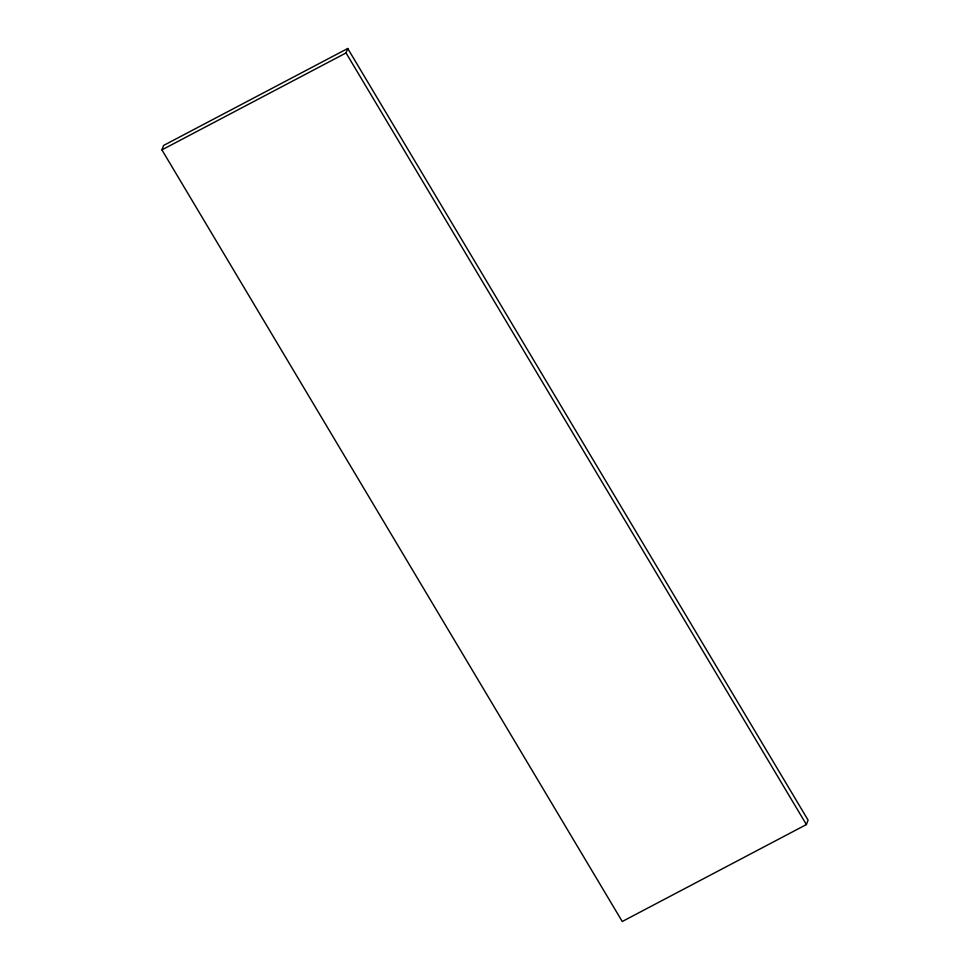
<?xml version="1.0" encoding="UTF-8"?>
<svg xmlns="http://www.w3.org/2000/svg" width="970" height="970" viewBox="0 0 970 970"><rect width="100%" height="100%" fill="white"/><g stroke="black" fill="none" stroke-linecap="round" stroke-linejoin="round"><path stroke-width="1.45" d="M161.917 149.877L163.603 145.439L347.745 48.5L808.083 820.123L806.397 824.561L622.255 921.5L161.917 149.877L346.047 52.938L347.745 48.5M346.047 52.938L806.397 824.561"/></g></svg>
